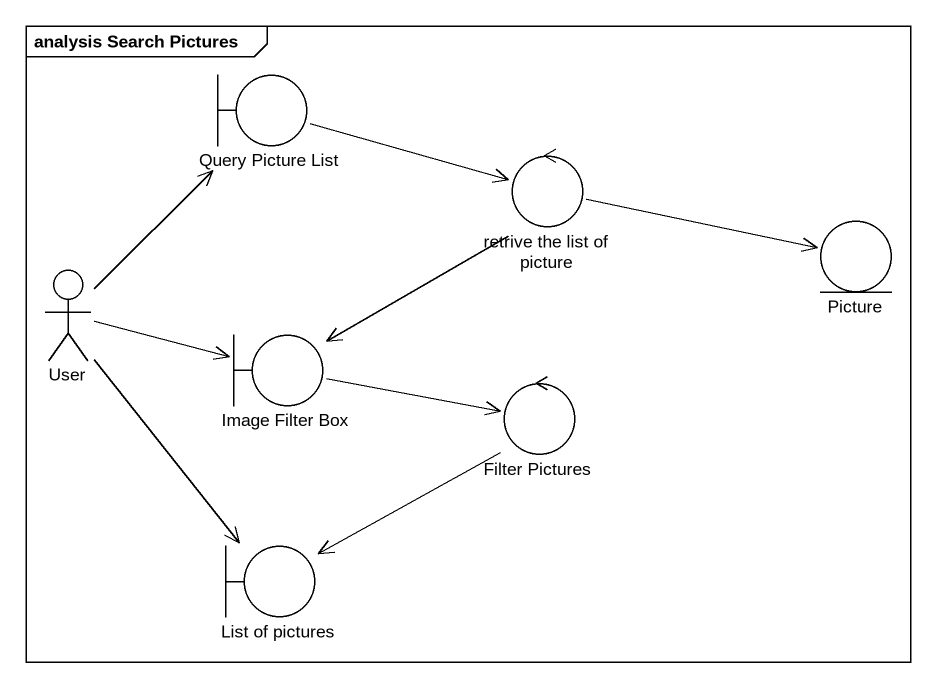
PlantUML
@startuml
mainframe analysis Search Pictures
boundary "Query Picture List" as Query_Picture_List
control "retrive the list of picture" as retrive_the_list_of_picture
entity Picture
actor User
boundary "Image Filter Box" as Image_Filter_Box
control "Filter Pictures" as Filter_Pictures
boundary "List of pictures" as List_of_pictures
Query_Picture_List -right-> retrive_the_list_of_picture
retrive_the_list_of_picture -right-> Picture
retrive_the_list_of_picture --> Image_Filter_Box
User -up-> Query_Picture_List
User -right-> Image_Filter_Box
User --> List_of_pictures
Image_Filter_Box -right-> Filter_Pictures
Filter_Pictures --> List_of_pictures
@enduml
